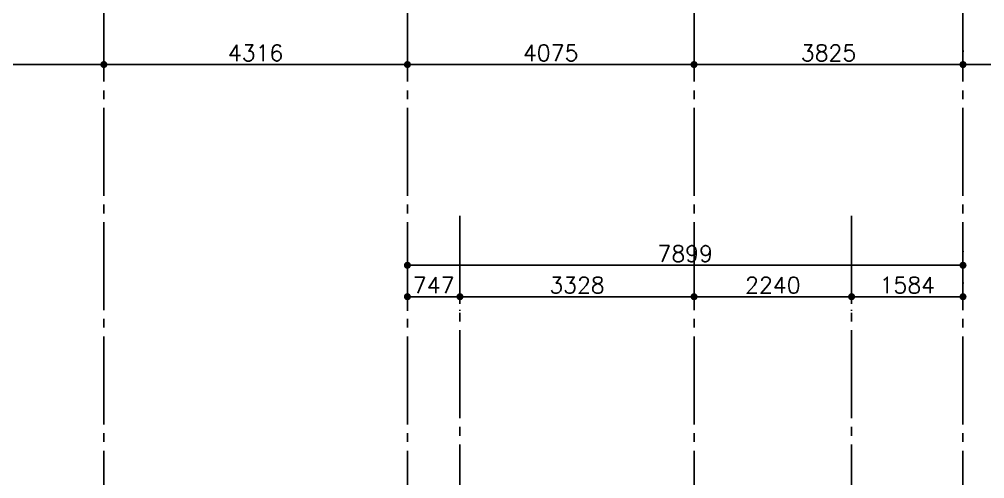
# Model space of a CAD drawing. Extents: x -200722 to 834823, y -494970 to 88783.
# Drawn here: x 258273 to 271998, y 55345 to 61878 of the extents above; entities that cross this region are included whole.
import ezdxf

# ---------------------------------------------------------------- set-up
doc = ezdxf.new("R2010")
doc.units = 0
doc.header["$LTSCALE"] = 100
doc.header["$MEASUREMENT"] = 0
doc.header["$PDMODE"] = 34
doc.linetypes.add('ACAD_ISO04W100', pattern=[30, 24, -3, 0, -3])
doc.linetypes.add('CL', pattern=[3.25, 2.5, -0.25, 0.25, -0.25])
doc.layers.get('0').update_dxf_attribs({"linetype": 'CONTINUOUS'})
doc.layers.get('DEFPOINTS').update_dxf_attribs({"linetype": 'CONTINUOUS'})
doc.layers.add('A-Grid', color=5, linetype='ACAD_ISO04W100')
doc.layers.add('COL_H', color=235, linetype='CONTINUOUS')
doc.styles.get("Standard").update_dxf_attribs({"font": 'simplex.shx'})
doc.dimstyles.new('01 S.K', dxfattribs={"dimtxt": 230, "dimasz": 100, "dimexe": 200, "dimexo": 100, "dimgap": 50, "dimtad": 1, "dimdec": 0, "dimzin": 0, "dimdsep": 46, "dimtxsty": 'Standard', "dimblk": 'DOT', "dimcen": 0.09, "dimclrd": 4, "dimclre": 4, "dimclrt": 4, "dimadec": 0, "dimazin": 0, "dimtfac": 1, "dimtdec": 0, "dimtofl": 0, "dimtmove": 0, "dimatfit": 3, "dimfxl": 2, "dimtolj": 1, "dimtzin": 0, "dimarcsym": 1})

# ---------------------------------------------------------------- blocks, each defined once
blk = doc.blocks.new('_DOT')
at = {"color": 0, "linetype": 'ByBlock'}
blk.add_line((-0.5, 0), (-1, 0), dxfattribs=at)
at = {"color": 0, "linetype": 'ByBlock', "const_width": 0.5}
blk.add_lwpolyline([(-0.25, 0, 1), (0.25, 0, 1)], format="xyb", close=True, dxfattribs=at)
blk = doc.blocks.new('*D210')
at = {"layer": 'COL_H', "color": 4, "lineweight": -2, "ltscale": 0.4, "transparency": 16777216}
for p, q in [((271690, 61414), (271690, 61435)), ((273186, 61414), (273186, 61435)), ((271790, 61235), (273086, 61235))]:
    blk.add_line(p, q, dxfattribs=at)
at = {"layer": 'DEFPOINTS', "color": 0, "lineweight": -3, "ltscale": 0.4, "transparency": 16777216}
for p in [(271690, 61235, 3448), (273186, 61235, 3448), (273186, 61235)]:
    blk.add_point(p, dxfattribs=at)
at = {"layer": 'COL_H', "color": 4, "lineweight": -2, "ltscale": 0.4, "transparency": 16777216, "xscale": 100, "yscale": 100, "zscale": 100, "rotation": 180}
blk.add_blockref('_DOT', (271690, 61235), dxfattribs=at)
at = {"layer": 'COL_H', "color": 4, "lineweight": -2, "ltscale": 0.4, "transparency": 16777216, "xscale": 100, "yscale": 100, "zscale": 100}
blk.add_blockref('_DOT', (273186, 61235), dxfattribs=at)
at = {"layer": 'COL_H', "color": 4, "ltscale": 0.4, "transparency": 16777216, "insert": (272438, 61400), "char_height": 230, "attachment_point": 5}
blk.add_mtext('\\A1;1495', dxfattribs=at)
blk = doc.blocks.new('*D211')
at = {"layer": 'COL_H', "color": 4, "lineweight": -2, "ltscale": 0.4, "transparency": 16777216}
for p, q in [((267866, 61414), (267866, 61435)), ((271690, 61414), (271690, 61435)), ((271590, 61235), (267966, 61235))]:
    blk.add_line(p, q, dxfattribs=at)
at = {"layer": 'DEFPOINTS', "color": 0, "lineweight": -3, "ltscale": 0.4, "transparency": 16777216}
for p in [(267866, 61235, 3448), (267866, 61235), (271690, 61235, 3448)]:
    blk.add_point(p, dxfattribs=at)
at = {"layer": 'COL_H', "color": 4, "lineweight": -2, "ltscale": 0.4, "transparency": 16777216, "xscale": 100, "yscale": 100, "zscale": 100, "rotation": 180}
blk.add_blockref('_DOT', (267866, 61235), dxfattribs=at)
at = {"layer": 'COL_H', "color": 4, "lineweight": -2, "ltscale": 0.4, "transparency": 16777216, "xscale": 100, "yscale": 100, "zscale": 100}
blk.add_blockref('_DOT', (271690, 61235), dxfattribs=at)
at = {"layer": 'COL_H', "color": 4, "ltscale": 0.4, "transparency": 16777216, "insert": (269778, 61400), "char_height": 230, "attachment_point": 5}
blk.add_mtext('\\A1;3825', dxfattribs=at)
blk = doc.blocks.new('*D212')
at = {"layer": 'COL_H', "color": 4, "lineweight": -2, "ltscale": 0.4, "transparency": 16777216}
for p, q in [((263791, 61414), (263791, 61435)), ((267866, 61414), (267866, 61435)), ((263891, 61235), (267766, 61235))]:
    blk.add_line(p, q, dxfattribs=at)
at = {"layer": 'DEFPOINTS', "color": 0, "lineweight": -3, "ltscale": 0.4, "transparency": 16777216}
for p in [(263791, 61235, 3448), (267866, 61235, 3448), (267866, 61235)]:
    blk.add_point(p, dxfattribs=at)
at = {"layer": 'COL_H', "color": 4, "lineweight": -2, "ltscale": 0.4, "transparency": 16777216, "xscale": 100, "yscale": 100, "zscale": 100, "rotation": 180}
blk.add_blockref('_DOT', (263791, 61235), dxfattribs=at)
at = {"layer": 'COL_H', "color": 4, "lineweight": -2, "ltscale": 0.4, "transparency": 16777216, "xscale": 100, "yscale": 100, "zscale": 100}
blk.add_blockref('_DOT', (267866, 61235), dxfattribs=at)
at = {"layer": 'COL_H', "color": 4, "ltscale": 0.4, "transparency": 16777216, "insert": (265828, 61400), "char_height": 230, "attachment_point": 5}
blk.add_mtext('\\A1;4075', dxfattribs=at)
blk = doc.blocks.new('*D213')
at = {"layer": 'COL_H', "color": 4, "lineweight": -2, "ltscale": 0.4, "transparency": 16777216}
for p, q in [((259475, 61414), (259475, 61435)), ((263791, 61414), (263791, 61435)), ((263691, 61235), (259575, 61235))]:
    blk.add_line(p, q, dxfattribs=at)
at = {"layer": 'DEFPOINTS', "color": 0, "lineweight": -3, "ltscale": 0.4, "transparency": 16777216}
for p in [(259475, 61235, 3448), (259475, 61235), (263791, 61235, 3448)]:
    blk.add_point(p, dxfattribs=at)
at = {"layer": 'COL_H', "color": 4, "lineweight": -2, "ltscale": 0.4, "transparency": 16777216, "xscale": 100, "yscale": 100, "zscale": 100, "rotation": 180}
blk.add_blockref('_DOT', (259475, 61235), dxfattribs=at)
at = {"layer": 'COL_H', "color": 4, "lineweight": -2, "ltscale": 0.4, "transparency": 16777216, "xscale": 100, "yscale": 100, "zscale": 100}
blk.add_blockref('_DOT', (263791, 61235), dxfattribs=at)
at = {"layer": 'COL_H', "color": 4, "ltscale": 0.4, "transparency": 16777216, "insert": (261633, 61400), "char_height": 230, "attachment_point": 5}
blk.add_mtext('\\A1;4316', dxfattribs=at)
blk = doc.blocks.new('*D214')
at = {"layer": 'COL_H', "color": 4, "lineweight": -2, "ltscale": 0.4, "transparency": 16777216}
for p, q in [((255985, 61414), (255985, 61435)), ((259475, 61414), (259475, 61435)), ((256085, 61235), (259375, 61235))]:
    blk.add_line(p, q, dxfattribs=at)
at = {"layer": 'DEFPOINTS', "color": 0, "lineweight": -3, "ltscale": 0.4, "transparency": 16777216}
for p in [(255985, 61235, 3448), (259475, 61235, 3448), (259475, 61235)]:
    blk.add_point(p, dxfattribs=at)
at = {"layer": 'COL_H', "color": 4, "lineweight": -2, "ltscale": 0.4, "transparency": 16777216, "xscale": 100, "yscale": 100, "zscale": 100, "rotation": 180}
blk.add_blockref('_DOT', (255985, 61235), dxfattribs=at)
at = {"layer": 'COL_H', "color": 4, "lineweight": -2, "ltscale": 0.4, "transparency": 16777216, "xscale": 100, "yscale": 100, "zscale": 100}
blk.add_blockref('_DOT', (259475, 61235), dxfattribs=at)
at = {"layer": 'COL_H', "color": 4, "ltscale": 0.4, "transparency": 16777216, "insert": (257730, 61400), "char_height": 230, "attachment_point": 5}
blk.add_mtext('\\A1;3490', dxfattribs=at)
blk = doc.blocks.new('*D918')
at = {"layer": 'COL_H', "color": 4, "lineweight": -2, "ltscale": 0.4, "transparency": 16777216}
for p, q in [((270106, 58123), (270106, 58133)), ((271690, 58123), (271690, 58133)), ((270206, 57933), (271590, 57933))]:
    blk.add_line(p, q, dxfattribs=at)
at = {"layer": 'DEFPOINTS', "color": 0, "lineweight": -3, "ltscale": 0.4, "transparency": 16777216}
for p in [(270106, 57933, 7447), (271690, 57933, 7447), (271690, 57933)]:
    blk.add_point(p, dxfattribs=at)
at = {"layer": 'COL_H', "color": 4, "lineweight": -2, "ltscale": 0.4, "transparency": 16777216, "xscale": 100, "yscale": 100, "zscale": 100, "rotation": 180}
blk.add_blockref('_DOT', (270106, 57933), dxfattribs=at)
at = {"layer": 'COL_H', "color": 4, "lineweight": -2, "ltscale": 0.4, "transparency": 16777216, "xscale": 100, "yscale": 100, "zscale": 100}
blk.add_blockref('_DOT', (271690, 57933), dxfattribs=at)
at = {"layer": 'COL_H', "color": 4, "ltscale": 0.4, "transparency": 16777216, "insert": (270898, 58098), "char_height": 230, "attachment_point": 5}
blk.add_mtext('\\A1;1584', dxfattribs=at)
blk = doc.blocks.new('*D919')
at = {"layer": 'COL_H', "color": 4, "lineweight": -2, "ltscale": 0.4, "transparency": 16777216}
for p, q in [((267866, 58123), (267866, 58133)), ((267966, 57933), (270006, 57933)), ((270106, 57744), (270106, 57733))]:
    blk.add_line(p, q, dxfattribs=at)
at = {"layer": 'DEFPOINTS', "color": 0, "lineweight": -3, "ltscale": 0.4, "transparency": 16777216}
for p in [(267866, 57933, 7447), (270106, 57933, 7447), (270106, 57933)]:
    blk.add_point(p, dxfattribs=at)
at = {"layer": 'COL_H', "color": 4, "lineweight": -2, "ltscale": 0.4, "transparency": 16777216, "xscale": 100, "yscale": 100, "zscale": 100, "rotation": 180}
blk.add_blockref('_DOT', (267866, 57933), dxfattribs=at)
at = {"layer": 'COL_H', "color": 4, "lineweight": -2, "ltscale": 0.4, "transparency": 16777216, "xscale": 100, "yscale": 100, "zscale": 100}
blk.add_blockref('_DOT', (270106, 57933), dxfattribs=at)
at = {"layer": 'COL_H', "color": 4, "ltscale": 0.4, "transparency": 16777216, "insert": (268986, 58098), "char_height": 230, "attachment_point": 5}
blk.add_mtext('\\A1;2240', dxfattribs=at)
blk = doc.blocks.new('*D920')
at = {"layer": 'COL_H', "color": 4, "lineweight": -2, "ltscale": 0.4, "transparency": 16777216}
for p, q in [((267866, 58123), (267866, 58133)), ((267766, 57933), (264638, 57933)), ((264538, 57744), (264538, 57733))]:
    blk.add_line(p, q, dxfattribs=at)
at = {"layer": 'DEFPOINTS', "color": 0, "lineweight": -3, "ltscale": 0.4, "transparency": 16777216}
for p in [(264538, 57933, 7447), (264538, 57933), (267866, 57933, 7447)]:
    blk.add_point(p, dxfattribs=at)
at = {"layer": 'COL_H', "color": 4, "lineweight": -2, "ltscale": 0.4, "transparency": 16777216, "xscale": 100, "yscale": 100, "zscale": 100, "rotation": 180}
blk.add_blockref('_DOT', (264538, 57933), dxfattribs=at)
at = {"layer": 'COL_H', "color": 4, "lineweight": -2, "ltscale": 0.4, "transparency": 16777216, "xscale": 100, "yscale": 100, "zscale": 100}
blk.add_blockref('_DOT', (267866, 57933), dxfattribs=at)
at = {"layer": 'COL_H', "color": 4, "ltscale": 0.4, "transparency": 16777216, "insert": (266202, 58098), "char_height": 230, "attachment_point": 5}
blk.add_mtext('\\A1;3328', dxfattribs=at)
blk = doc.blocks.new('*D921')
at = {"layer": 'COL_H', "color": 4, "lineweight": -2, "ltscale": 0.4, "transparency": 16777216}
for p, q in [((263891, 57933), (264438, 57933)), ((263791, 57744), (263791, 57733)), ((264538, 57744), (264538, 57733))]:
    blk.add_line(p, q, dxfattribs=at)
at = {"layer": 'DEFPOINTS', "color": 0, "lineweight": -3, "ltscale": 0.4, "transparency": 16777216}
for p in [(263791, 57933, 7447), (264538, 57933, 7447), (264538, 57933)]:
    blk.add_point(p, dxfattribs=at)
at = {"layer": 'COL_H', "color": 4, "lineweight": -2, "ltscale": 0.4, "transparency": 16777216, "xscale": 100, "yscale": 100, "zscale": 100, "rotation": 180}
blk.add_blockref('_DOT', (263791, 57933), dxfattribs=at)
at = {"layer": 'COL_H', "color": 4, "lineweight": -2, "ltscale": 0.4, "transparency": 16777216, "xscale": 100, "yscale": 100, "zscale": 100}
blk.add_blockref('_DOT', (264538, 57933), dxfattribs=at)
at = {"layer": 'COL_H', "color": 4, "ltscale": 0.4, "transparency": 16777216, "insert": (264164, 58098), "char_height": 230, "attachment_point": 5}
blk.add_mtext('\\A1;747', dxfattribs=at)
blk = doc.blocks.new('*D922')
at = {"layer": 'COL_H', "color": 4, "lineweight": -2, "ltscale": 0.4, "transparency": 16777216}
for p, q in [((263791, 58570), (263791, 58580)), ((271690, 58570), (271690, 58580)), ((271590, 58380), (263891, 58380))]:
    blk.add_line(p, q, dxfattribs=at)
at = {"layer": 'DEFPOINTS', "color": 0, "lineweight": -3, "ltscale": 0.4, "transparency": 16777216}
for p in [(263791, 58380, 7447), (263791, 58380), (271690, 58380, 7447)]:
    blk.add_point(p, dxfattribs=at)
at = {"layer": 'COL_H', "color": 4, "lineweight": -2, "ltscale": 0.4, "transparency": 16777216, "xscale": 100, "yscale": 100, "zscale": 100, "rotation": 180}
blk.add_blockref('_DOT', (263791, 58380), dxfattribs=at)
at = {"layer": 'COL_H', "color": 4, "lineweight": -2, "ltscale": 0.4, "transparency": 16777216, "xscale": 100, "yscale": 100, "zscale": 100}
blk.add_blockref('_DOT', (271690, 58380), dxfattribs=at)
at = {"layer": 'COL_H', "color": 4, "ltscale": 0.4, "transparency": 16777216, "insert": (267740, 58545), "char_height": 230, "attachment_point": 5}
blk.add_mtext('\\A1;7899', dxfattribs=at)

msp = doc.modelspace()

# ---------------------------------------------------------------- linework, layer by layer
at = {"layer": 'A-Grid', "color": 8, "linetype": 'CL', "ltscale": 5}
for p, q in [((264537.6, 59080.9, 17790.4), (264537.6, 10145.8, 17790.4)), ((270105.6, 59081, 7446.6), (270105.6, 10145.9, 7446.6))]:
    msp.add_line(p, q, dxfattribs=at)
at = {"layer": 'A-Grid', "color": 8, "linetype": 'CL', "ltscale": 5, "elevation": 7446.6}
for points in [[(259474.6, 62242.9), (259474.6, -9708.8)], [(263790.6, 62242.9), (263790.6, -9708.8)], [(267865.6, 62242.9), (267865.6, -9708.8)], [(271689.6, 62242.9), (271689.6, -9708.8)]]:
    msp.add_lwpolyline(points, dxfattribs=at)

# ---------------------------------------------------------------- dimensions: what is measured, and where the dimension line sits
at = {"layer": 'COL_H', "color": 18, "ltscale": 0.4, "true_color": 0x000000}
for base, p1, p2, angle, picture, middle in [((259474.6, 61235.3, 3998.7), (255984.6, 61235.3, 7446.6), (259474.6, 61235.3, 7446.6), 180, '*D214', (257729.6, 61400.3, 3998.7)), ((267865.6, 61235.3, 3998.7), (263790.6, 61235.3, 7446.6), (267865.6, 61235.3, 7446.6), 180, '*D212', (265828.1, 61400.3, 3998.7)), ((264537.6, 57933.5), (263790.6, 57933.5, 7446.6), (264537.6, 57933.5, 7446.6), 0, '*D921', (264164.1, 58098.5)), ((264537.6, 57933.5), (267865.6, 57933.5, 7446.6), (264537.6, 57933.5, 7446.6), 180, '*D920', (266201.6, 58098.5)), ((270105.6, 57933.5), (267865.6, 57933.5, 7446.6), (270105.6, 57933.5, 7446.6), 0, '*D919', (268985.6, 58098.5)), ((271689.6, 57933.5), (270105.6, 57933.5, 7446.6), (271689.6, 57933.5, 7446.6), 0, '*D918', (270897.6, 58098.5))]:
    dim = msp.add_linear_dim(base=base, p1=p1, p2=p2, angle=angle, dimstyle='01 S.K', override={"dimfxl": 175, "dimfxlon": 1}, dxfattribs=at)
    dim.commit()
    dim.dimension.update_dxf_attribs({"geometry": picture, "text_midpoint": middle})
for base, p1, p2, picture, middle in [((259474.6, 61235.3, 3998.7), (263790.6, 61235.3, 7446.6), (259474.6, 61235.3, 7446.6), '*D213', (261632.6, 61400.3, 3998.7)), ((263790.6, 58380.3), (271689.6, 58380.3, 7446.6), (263790.6, 58380.3, 7446.6), '*D922', (267740.1, 58545.3))]:
    dim = msp.add_linear_dim(base=base, p1=p1, p2=p2, dimstyle='01 S.K', override={"dimfxl": 175, "dimfxlon": 1}, dxfattribs=at)
    dim.commit()
    dim.dimension.update_dxf_attribs({"geometry": picture, "text_midpoint": middle})
dim = msp.add_linear_dim(base=(267865.6, 61235.3, 3998.7), p1=(271689.6, 61235.3, 7446.6), p2=(267865.6, 61235.3, 7446.6), text='3825', dimstyle='01 S.K', override={"dimfxl": 175, "dimfxlon": 1}, dxfattribs=at)
dim.commit()
dim.dimension.update_dxf_attribs({"geometry": '*D211', "text_midpoint": (269777.6, 61400.3, 3998.7)})
dim = msp.add_linear_dim(base=(273185.6, 61235.3, 3998.7), p1=(271689.6, 61235.3, 7446.6), p2=(273185.6, 61235.3, 7446.6), angle=180, text='1495', dimstyle='01 S.K', override={"dimfxl": 175, "dimfxlon": 1}, dxfattribs=at)
dim.commit()
dim.dimension.update_dxf_attribs({"geometry": '*D210', "text_midpoint": (272437.6, 61400.3, 3998.7)})

doc.saveas('drawing.dxf')
